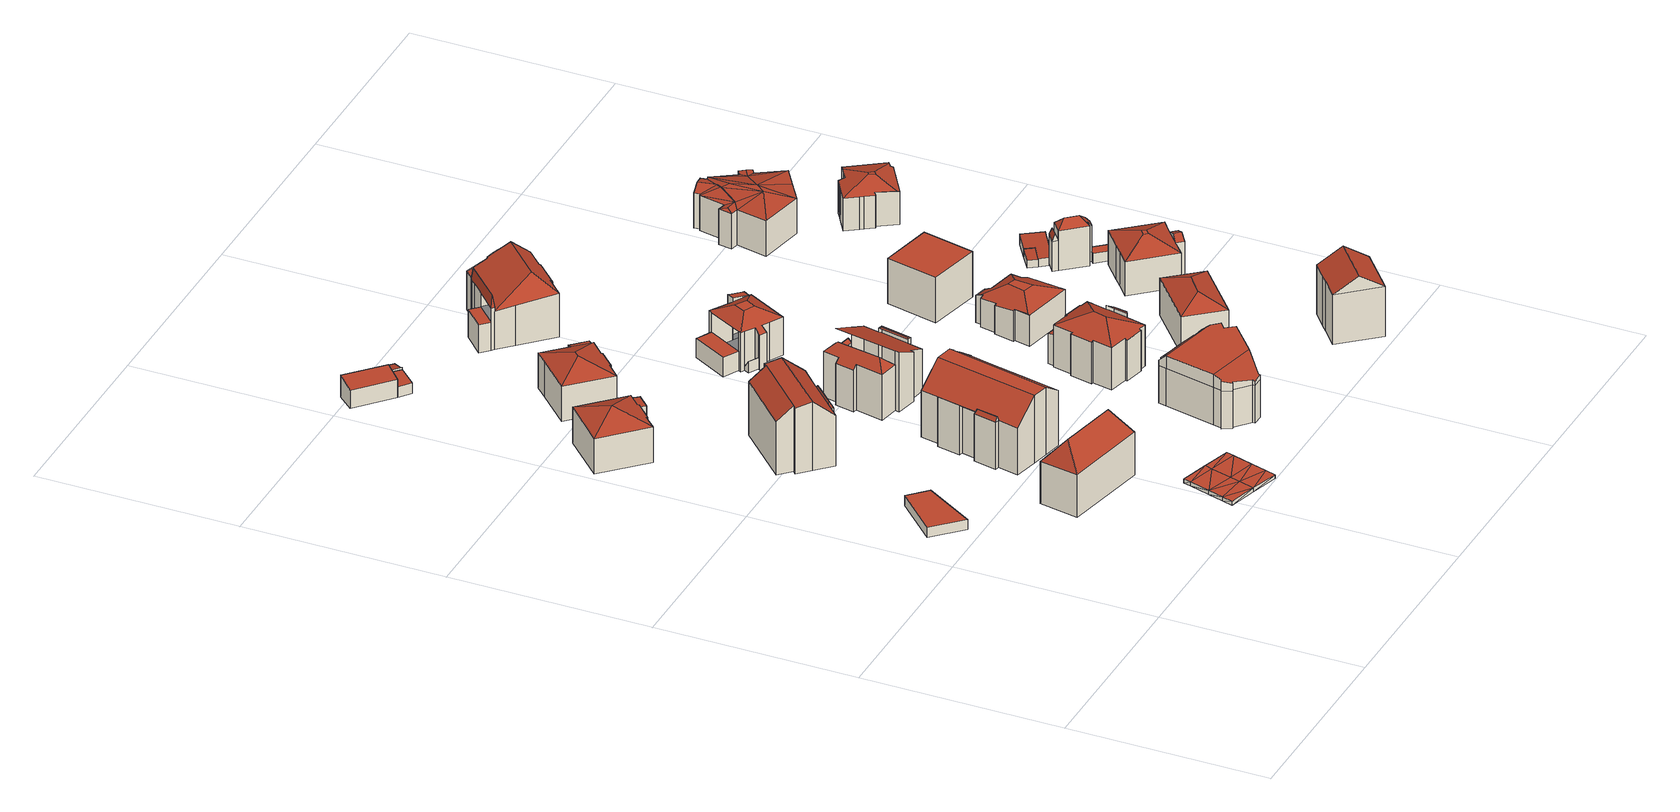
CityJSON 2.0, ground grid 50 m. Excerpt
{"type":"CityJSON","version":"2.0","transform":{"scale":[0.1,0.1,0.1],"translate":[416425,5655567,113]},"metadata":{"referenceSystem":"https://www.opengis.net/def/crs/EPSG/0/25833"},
"CityObjects":{
"building1":{"type":"Building","attributes":{"Dachtyp_tdc":"tdcPolyFlatRoof","Gemeindeschluessel":14612000,"Dachneigung":0,"QualitaetDacherkennung":70,"Geometrietyp2DReferenz":"3000","measuredHeight":2.53,"function":"31001_9998","roofType":"1000"},"geometry":[{"type":"Solid","lod":"2","boundaries":[[[[0,1,2,3]],[[1,4,5,2]],[[4,6,7,5]],[[6,0,3,7]],[[6,4,1,0]],[[3,2,5,7]]]],"semantics":{"surfaces":[{"type":"WallSurface"},{"type":"RoofSurface"},{"type":"GroundSurface"}],"values":[[0,0,0,0,1,2]]}}]},
"building2":{"type":"Building","attributes":{"Dachtyp_tdc":"tdcHipRoof","Gemeindeschluessel":14612000,"Dachneigung":49.66,"QualitaetDacherkennung":70,"Geometrietyp2DReferenz":"3000","measuredHeight":16.86,"function":"31001_9998","roofType":"3200"},"geometry":[{"type":"Solid","lod":"2","boundaries":[[[[8,9,10,11]],[[9,12,13,10]],[[12,14,15,13]],[[14,8,11,15]],[[12,9,16]],[[8,14,17]],[[9,8,17,16]],[[14,12,16,17]],[[11,10,13,15]]]],"semantics":{"surfaces":[{"type":"WallSurface"},{"type":"RoofSurface"},{"type":"GroundSurface"}],"values":[[0,0,0,0,1,1,1,1,2]]}}]},
"building3":{"type":"Building","attributes":{"Gemeindeschluessel":14612000,"Geometrietyp2DReferenz":"3000","function":"31001_9998","roofType":"9999"},"children":["building3-1","building3-2"]},
"building3-1":{"type":"BuildingPart","attributes":{"Dachtyp_tdc":"tdcTentRoof","Dachneigung":22.89,"QualitaetDacherkennung":86,"Geometrietyp2DReferenz":"3000","measuredHeight":12.2,"roofType":"3500"},"parents":["building3"],"geometry":[{"type":"MultiSurface","lod":"2","boundaries":[[[18,19,20,21]],[[19,22,23,20]],[[22,24,25,26,23]],[[27,28,29,30,31]],[[28,32,33,29]],[[32,18,21,33]],[[24,22,34]],[[18,32,28,27,35,24,34]],[[19,18,34]],[[22,19,34]],[[21,20,23,26,36,30,29,33]]],"semantics":{"surfaces":[{"type":"WallSurface"},{"type":"RoofSurface"},{"type":"GroundSurface"}],"values":[0,0,0,0,0,0,1,1,1,1,2]}}]},
"building3-2":{"type":"BuildingPart","attributes":{"Dachtyp_tdc":"tdcPolyFlatRoof","Dachneigung":6.86,"QualitaetDacherkennung":56,"Geometrietyp2DReferenz":"3000","measuredHeight":8.75,"roofType":"2100"},"parents":["building3"],"geometry":[{"type":"MultiSurface","lod":"2","boundaries":[[[25,37,38,26]],[[37,39,40,38]],[[39,31,30,40]],[[31,39,37,25,41]],[[36,26,38,40,30]]],"semantics":{"surfaces":[{"type":"WallSurface"},{"type":"RoofSurface"},{"type":"GroundSurface"}],"values":[0,0,0,1,2]}}]},
"building4":{"type":"Building","attributes":{"Gemeindeschluessel":14612000,"Geometrietyp2DReferenz":"3000","function":"31001_9998","roofType":"9999"},"children":["building4-1","building4-2","building4-3"]},
"building4-1":{"type":"BuildingPart","attributes":{"Dachtyp_tdc":"tdcGableRoof","Dachneigung":40.66,"QualitaetDacherkennung":46,"Geometrietyp2DReferenz":"3000","measuredHeight":17.85,"roofType":"3100"},"parents":["building4"],"geometry":[{"type":"MultiSurface","lod":"2","boundaries":[[[42,43,44]],[[42,45,46,43]],[[45,47,48,46]],[[47,49,50,48]],[[49,51,52,50]],[[53,54,55,56]],[[54,57,58,55]],[[57,59,60,58]],[[59,61,62,60]],[[57,54,53,51,49,47]],[[47,45,42,61,59,57]],[[63,43,46,48,50,52,56,55,58,60,62]]],"semantics":{"surfaces":[{"type":"WallSurface"},{"type":"RoofSurface"},{"type":"GroundSurface"}],"values":[0,0,0,0,0,0,0,0,0,1,1,2]}}]},
"building4-2":{"type":"BuildingPart","attributes":{"Dachtyp_tdc":"tdcFreeFormRoof","Dachneigung":61.39,"QualitaetDacherkennung":12,"Geometrietyp2DReferenz":"3000","measuredHeight":12.89,"roofType":"5000"},"parents":["building4"],"geometry":[{"type":"MultiSurface","lod":"2","boundaries":[[[64,65,66,62]],[[65,67,68,66]],[[67,44,43,68]],[[69,64,62,63]],[[44,67,70]],[[67,65,71,70]],[[65,64,69,71]],[[69,44,70,71]],[[62,66,68,43,63]]],"semantics":{"surfaces":[{"type":"WallSurface"},{"type":"RoofSurface"},{"type":"GroundSurface"}],"values":[0,0,0,0,1,1,1,1,2]}}]},
"building4-3":{"type":"BuildingPart","attributes":{"Dachtyp_tdc":"tdcPolyFlatRoof","Dachneigung":38.24,"QualitaetDacherkennung":68,"Geometrietyp2DReferenz":"3000","measuredHeight":17.22,"roofType":"2100"},"parents":["building4"],"geometry":[{"type":"MultiSurface","lod":"2","boundaries":[[[72,73,74,52,51]],[[73,75,76,74]],[[75,77,53,56,76]],[[77,75,73,72]],[[52,74,76,56]]],"semantics":{"surfaces":[{"type":"WallSurface"},{"type":"RoofSurface"},{"type":"GroundSurface"}],"values":[0,0,0,1,2]}}]},
"building5":{"type":"Building","attributes":{"Stand_DGM":"2016","Stand_Basis-DLM":"2024","Gemeindeschluessel":"14612000","ObjektHoehe":1,"Stand_Laserscan":"2016","BodenHoehe":113.55,"Stand_3D-Stadtmodell":"2025","Geometrietyp2DReferenz":2000,"AbsoluteHoehe":114.55,"measuredHeight":1,"function":"53001_1800","roofType":"9999"},"geometry":[{"type":"MultiSurface","lod":"2","boundaries":[[[78,79,80]],[[78,80,81]],[[82,78,81]],[[82,81,83]],[[84,82,85]],[[85,82,83]],[[86,84,87]],[[87,84,85]],[[81,80,88]],[[89,88,80]],[[83,81,90]],[[90,81,88]],[[85,83,91]],[[91,83,90]],[[87,85,92]],[[92,85,91]],[[80,79,93]],[[80,93,94]],[[79,78,95]],[[79,95,93]],[[78,82,96]],[[78,96,95]],[[82,84,97]],[[82,97,96]],[[84,86,98]],[[84,98,97]],[[86,87,99]],[[86,99,98]],[[87,92,100]],[[87,100,99]],[[92,91,101]],[[92,101,100]],[[91,90,102]],[[91,102,101]],[[90,88,103]],[[90,103,102]],[[88,89,104]],[[88,104,103]],[[89,80,94]],[[89,94,104]],[[101,105,106]],[[102,105,101]],[[100,106,99]],[[101,106,100]],[[94,93,95]],[[107,94,95]],[[107,95,96]],[[105,107,96]],[[106,96,97]],[[105,96,106]],[[99,97,98]],[[106,97,99]],[[103,94,107]],[[94,103,104]],[[102,107,105]],[[103,107,102]]],"semantics":{"surfaces":[{"type":"RoofSurface"},{"type":"WallSurface"},{"type":"GroundSurface"}],"values":[0,0,0,0,0,0,0,0,0,0,0,0,0,0,0,0,1,1,1,1,1,1,1,1,1,1,1,1,1,1,1,1,1,1,1,1,1,1,1,1,2,2,2,2,2,2,2,2,2,2,2,2,2,2,2,2]}}]},
"building6":{"type":"Building","attributes":{"Dachtyp_tdc":"tdcPolyFlatRoof","Gemeindeschluessel":14612000,"Dachneigung":11.01,"QualitaetDacherkennung":77,"Geometrietyp2DReferenz":"3000","measuredHeight":5.74,"function":"31001_9998","roofType":"2100"},"geometry":[{"type":"Solid","lod":"2","boundaries":[[[[108,109,110,111]],[[109,112,113,110]],[[112,114,115,113]],[[114,116,117,115]],[[116,108,111,117]],[[116,114,112,109,108]],[[111,110,113,115,117]]]],"semantics":{"surfaces":[{"type":"WallSurface"},{"type":"RoofSurface"},{"type":"GroundSurface"}],"values":[[0,0,0,0,0,1,2]]}}]},
"building7":{"type":"Building","attributes":{"Gemeindeschluessel":14612000,"Geometrietyp2DReferenz":"3000","function":"31001_9998","roofType":"9999"},"children":["building7-1","building7-2","building7-3","building7-4","building7-5","building7-6"]},
"building7-1":{"type":"BuildingPart","attributes":{"Dachtyp_tdc":"tdcCutGableRoof","Dachneigung":41.26,"QualitaetDacherkennung":54,"Geometrietyp2DReferenz":"3000","measuredHeight":17.6,"roofType":"9999"},"parents":["building7"],"geometry":[{"type":"MultiSurface","lod":"2","boundaries":[[[118,119,120,121,122]],[[119,123,124,120]],[[123,125,126,124]],[[125,127,128,126]],[[129,130,131]],[[129,132,133,134,130]],[[135,136,137]],[[135,138,139,136]],[[138,140,141,139]],[[140,142,143,141]],[[142,144,145,143]],[[144,146,147,145]],[[148,149,150]],[[148,151,152,149]],[[151,153,154,152]],[[153,155,154]],[[140,138,135,132,129,127,125,123,119,118,156]],[[157,153,151,148,158,146,144,142]],[[156,157,142,140]],[[121,120,124,126,130,134,136,139,141,143,145,147,159,149,152,154,160,161]]],"semantics":{"surfaces":[{"type":"WallSurface"},{"type":"RoofSurface"},{"type":"GroundSurface"}],"values":[0,0,0,0,0,0,0,0,0,0,0,0,0,0,0,0,1,1,1,2]}}]},
"building7-2":{"type":"BuildingPart","attributes":{"Dachtyp_tdc":"tdcFreeFormRoof","Dachneigung":63.35,"QualitaetDacherkennung":20,"Geometrietyp2DReferenz":"3000","measuredHeight":13.15,"roofType":"5000"},"parents":["building7"],"geometry":[{"type":"MultiSurface","lod":"2","boundaries":[[[155,162,163,154]],[[162,164,165,163]],[[164,122,121,165]],[[166,122,164]],[[167,166,164,162]],[[167,162,155]],[[166,167,155,168,169,122]],[[154,163,165,121,161,160]]],"semantics":{"surfaces":[{"type":"WallSurface"},{"type":"RoofSurface"},{"type":"GroundSurface"}],"values":[0,0,0,0,1,1,1,2]}}]},
"building7-3":{"type":"BuildingPart","attributes":{"Dachtyp_tdc":"tdcPolyFlatRoof","Dachneigung":52.27,"QualitaetDacherkennung":21,"Geometrietyp2DReferenz":"3000","measuredHeight":13.28,"roofType":"2100"},"parents":["building7"],"geometry":[{"type":"MultiSurface","lod":"2","boundaries":[[[170,171,172,173]],[[171,131,130,172]],[[128,170,173,126]],[[128,131,171,170]],[[173,172,130,126]]],"semantics":{"surfaces":[{"type":"WallSurface"},{"type":"RoofSurface"},{"type":"GroundSurface"}],"values":[0,0,0,1,2]}}]},
"building7-4":{"type":"BuildingPart","attributes":{"Dachtyp_tdc":"tdcPolyFlatRoof","Dachneigung":52.97,"QualitaetDacherkennung":25,"Geometrietyp2DReferenz":"3000","measuredHeight":13.31,"roofType":"2100"},"parents":["building7"],"geometry":[{"type":"MultiSurface","lod":"2","boundaries":[[[174,137,136,175]],[[137,174,176,133]],[[134,177,175,136]],[[133,176,177,134]],[[176,174,175,177]]],"semantics":{"surfaces":[{"type":"WallSurface"},{"type":"RoofSurface"},{"type":"GroundSurface"}],"values":[0,1,2,0,0]}}]},
"building7-5":{"type":"BuildingPart","attributes":{"Dachtyp_tdc":"tdcPolyFlatRoof","Dachneigung":42.25,"QualitaetDacherkennung":44,"Geometrietyp2DReferenz":"3000","measuredHeight":13,"roofType":"2100"},"parents":["building7"],"geometry":[{"type":"MultiSurface","lod":"2","boundaries":[[[178,179,180,159]],[[179,181,182,180]],[[181,183,184,182]],[[183,150,149,184]],[[183,181,179,178,179,150]],[[149,180,159,180,182,184]]],"semantics":{"surfaces":[{"type":"WallSurface"},{"type":"RoofSurface"},{"type":"GroundSurface"}],"values":[0,0,0,0,1,2]}}]},
"building7-6":{"type":"BuildingPart","attributes":{"Dachtyp_tdc":"tdcFreeFormRoof","Dachneigung":69.16,"QualitaetDacherkennung":54,"Geometrietyp2DReferenz":"3000","measuredHeight":13.52,"roofType":"5000"},"parents":["building7"],"geometry":[{"type":"MultiSurface","lod":"2","boundaries":[[[185,186,146]],[[187,185,146,158]],[[147,188,189,159]],[[186,188,147,146]],[[186,190,189,188]],[[190,158,159,189]],[[187,158,190]],[[185,187,190,186]]],"semantics":{"surfaces":[{"type":"WallSurface"},{"type":"RoofSurface"},{"type":"GroundSurface"}],"values":[0,1,2,0,0,0,1,1]}}]},
"building8":{"type":"Building","attributes":{"Dachtyp_tdc":"tdcPolyFlatRoof","Gemeindeschluessel":14612000,"Dachneigung":9.6,"QualitaetDacherkennung":46,"Geometrietyp2DReferenz":"3000","measuredHeight":3.59,"function":"31001_9998","roofType":"2100"},"geometry":[{"type":"Solid","lod":"2","boundaries":[[[[191,192,115,117]],[[192,193,194,115]],[[193,195,196,194]],[[195,191,117,196]],[[195,193,192,191]],[[117,115,194,196]]]],"semantics":{"surfaces":[{"type":"WallSurface"},{"type":"RoofSurface"},{"type":"GroundSurface"}],"values":[[0,0,0,0,1,2]]}}]},
"building9":{"type":"Building","attributes":{"Gemeindeschluessel":14612000,"Geometrietyp2DReferenz":"3000","function":"31001_9998","roofType":"9999"},"children":["building9-1","building9-2"]},
"building9-1":{"type":"BuildingPart","attributes":{"Dachtyp_tdc":"tdcHipRoof","Dachneigung":22.92,"QualitaetDacherkennung":81,"Geometrietyp2DReferenz":"3000","measuredHeight":11.85,"roofType":"3200"},"parents":["building9"],"geometry":[{"type":"MultiSurface","lod":"2","boundaries":[[[197,198,199,200,201]],[[198,202,203,199]],[[202,204,205,203]],[[204,206,207,205]],[[206,208,209,207]],[[208,210,211,209]],[[210,212,213,211]],[[212,214,215,213]],[[214,216,217,215]],[[216,218,219,220,217]],[[212,210,221]],[[198,197,218,216,222]],[[210,208,206,204,202,198,222,221]],[[216,214,212,221,222]],[[220,200,199,203,205,207,209,211,213,215,217]]],"semantics":{"surfaces":[{"type":"WallSurface"},{"type":"RoofSurface"},{"type":"GroundSurface"}],"values":[0,0,0,0,0,0,0,0,0,0,1,1,1,1,2]}}]},
"building9-2":{"type":"BuildingPart","attributes":{"Dachtyp_tdc":"tdcPolyFlatRoof","Dachneigung":8.53,"QualitaetDacherkennung":43,"Geometrietyp2DReferenz":"3000","measuredHeight":8.68,"roofType":"2100"},"parents":["building9"],"geometry":[{"type":"MultiSurface","lod":"2","boundaries":[[[223,201,200,224]],[[219,225,226,220]],[[225,223,224,226]],[[225,219,201,223]],[[224,200,220,226]]],"semantics":{"surfaces":[{"type":"WallSurface"},{"type":"RoofSurface"},{"type":"GroundSurface"}],"values":[0,0,0,1,2]}}]},
"building10":{"type":"Building","attributes":{"Dachtyp_tdc":"tdcPolyFlatRoof","Gemeindeschluessel":14612000,"Dachneigung":14.47,"QualitaetDacherkennung":47,"Geometrietyp2DReferenz":"3000","measuredHeight":3.71,"function":"31001_9998","roofType":"2100"},"geometry":[{"type":"Solid","lod":"2","boundaries":[[[[227,228,229,230]],[[228,231,232,229]],[[231,233,234,232]],[[233,235,236,234]],[[235,237,238,236]],[[237,239,240,238]],[[239,227,230,240]],[[239,237,235,233,231,228,227]],[[230,229,232,234,236,238,240]]]],"semantics":{"surfaces":[{"type":"WallSurface"},{"type":"RoofSurface"},{"type":"GroundSurface"}],"values":[[0,0,0,0,0,0,0,1,2]]}}]},
"building11":{"type":"Building","attributes":{"Gemeindeschluessel":14612000,"Geometrietyp2DReferenz":"3000","function":"31001_9998","roofType":"9999"},"children":["building11-1","building11-2","building11-3","building11-4"]},
"building11-1":{"type":"BuildingPart","attributes":{"Dachtyp_tdc":"tdcPolyFlatRoof","Dachneigung":34.44,"QualitaetDacherkennung":36,"Geometrietyp2DReferenz":"3000","measuredHeight":9.74,"roofType":"2100"},"parents":["building11"],"geometry":[{"type":"MultiSurface","lod":"2","boundaries":[[[241,242,243,244]],[[242,245,246,243]],[[245,247,248,246]],[[247,249,250,248]],[[247,245,242,241,249]],[[250,244,243,246,248]]],"semantics":{"surfaces":[{"type":"WallSurface"},{"type":"RoofSurface"},{"type":"GroundSurface"}],"values":[0,0,0,0,1,2]}}]},
"building11-2":{"type":"BuildingPart","attributes":{"Dachtyp_tdc":"tdcPolyFlatRoof","Dachneigung":24.62,"QualitaetDacherkennung":81,"Geometrietyp2DReferenz":"3000","measuredHeight":15.73,"roofType":"2100"},"parents":["building11"],"geometry":[{"type":"MultiSurface","lod":"2","boundaries":[[[251,250,249]],[[251,252,253,250]],[[252,254,255,253]],[[254,256,257,255]],[[258,259,260,261]],[[259,262,263,260]],[[262,264,265,263]],[[264,266,267,265]],[[266,268,269,270,267]],[[271,268,266,264,262,259,258,256,254,252,251]],[[250,253,255,257,261,260,263,265,267,270,244]]],"semantics":{"surfaces":[{"type":"WallSurface"},{"type":"RoofSurface"},{"type":"GroundSurface"}],"values":[0,0,0,0,0,0,0,0,0,1,2]}}]},
"building11-3":{"type":"BuildingPart","attributes":{"Dachtyp_tdc":"tdcFreeFormRoof","Dachneigung":14.84,"QualitaetDacherkennung":12,"Geometrietyp2DReferenz":"3000","measuredHeight":12,"roofType":"5000"},"parents":["building11"],"geometry":[{"type":"MultiSurface","lod":"2","boundaries":[[[272,273,274,255]],[[273,275,276,274]],[[275,277,261,276]],[[277,258,261]],[[278,272,255,257,256]],[[279,277,275]],[[280,279,275,273]],[[280,273,272,278]],[[279,280,278,277]],[[255,274,276,261,257]]],"semantics":{"surfaces":[{"type":"WallSurface"},{"type":"RoofSurface"},{"type":"GroundSurface"}],"values":[0,0,0,0,0,1,1,1,1,2]}}]},
"building11-4":{"type":"BuildingPart","attributes":{"Dachtyp_tdc":"tdcFreeFormRoof","Dachneigung":44.22,"QualitaetDacherkennung":9,"Geometrietyp2DReferenz":"3000","measuredHeight":14.28,"roofType":"5000"},"parents":["building11"],"geometry":[{"type":"MultiSurface","lod":"2","boundaries":[[[281,282,283,284]],[[282,285,286,283]],[[285,287,244,286]],[[269,288,289,270]],[[288,290,291,289]],[[290,292,293,291]],[[292,281,284,293]],[[288,269,294]],[[269,287,295,294]],[[287,285,295]],[[285,282,281,292,290,288,294,295]],[[284,283,286,244,270,289,291,293]]],"semantics":{"surfaces":[{"type":"WallSurface"},{"type":"RoofSurface"},{"type":"GroundSurface"}],"values":[0,0,0,0,0,0,0,1,1,1,1,2]}}]},
"building12":{"type":"Building","attributes":{"Dachtyp_tdc":"tdcPolyFlatRoof","Gemeindeschluessel":14612000,"Dachneigung":53.94,"QualitaetDacherkennung":20,"Geometrietyp2DReferenz":"3000","measuredHeight":3.03,"function":"31001_9998","roofType":"2100"},"geometry":[{"type":"Solid","lod":"2","boundaries":[[[[296,297,298,299]],[[297,300,301,298]],[[300,302,303,301]],[[302,296,299,303]],[[302,300,297,296]],[[299,298,301,303]]]],"semantics":{"surfaces":[{"type":"WallSurface"},{"type":"RoofSurface"},{"type":"GroundSurface"}],"values":[[0,0,0,0,1,2]]}}]},
"building13":{"type":"Building","attributes":{"Dachtyp_tdc":"tdcFreeFormRoof","Gemeindeschluessel":14612000,"Dachneigung":0.17,"QualitaetDacherkennung":50,"Geometrietyp2DReferenz":"3000","measuredHeight":13.15,"function":"31001_9998","roofType":"5000"},"geometry":[{"type":"Solid","lod":"2","boundaries":[[[[304,305,306,307]],[[305,308,309,306]],[[308,310,311,309]],[[310,312,313,311]],[[312,314,315,313]],[[314,316,317,315]],[[316,318,319,317]],[[318,320,321,319]],[[320,322,323,321]],[[322,324,325,323]],[[324,326,327,325]],[[326,328,329,327]],[[328,330,331,329]],[[330,332,333,331]],[[332,334,335,333]],[[334,336,337,335]],[[336,338,339,337]],[[338,340,341,339]],[[340,342,343,341]],[[342,344,345,343]],[[344,346,347,345]],[[346,348,349,347]],[[348,350,351,349]],[[350,304,307,351]],[[352,353,348,354,344,355,356,357,358,359,360]],[[361,362,363,364,365,366,367,368,369,370]],[[367,371,372,373,359,358,368]],[[346,354,348]],[[350,348,353]],[[305,304,352,360]],[[308,305,360,359]],[[310,308,359,373]],[[312,310,373,372]],[[314,312,372,371]],[[318,316,367,366]],[[316,314,371,367]],[[320,318,366,365]],[[322,320,365,364]],[[324,322,364,363]],[[326,324,363,362]],[[328,326,362,361]],[[330,328,361,370]],[[332,330,370,369]],[[338,336,358,357]],[[334,332,369,368]],[[336,334,368,358]],[[340,338,357,356]],[[342,340,356,355]],[[342,355,344]],[[346,344,354]],[[304,350,353,352]],[[307,306,309,311,313,315,317,319,321,323,325,327,329,331,333,335,337,339,341,343,345,347,349,351]]]],"semantics":{"surfaces":[{"type":"WallSurface"},{"type":"RoofSurface"},{"type":"GroundSurface"}],"values":[[0,0,0,0,0,0,0,0,0,0,0,0,0,0,0,0,0,0,0,0,0,0,0,0,1,1,1,0,0,0,0,0,0,0,0,0,0,0,0,0,0,0,0,0,0,0,0,0,0,0,0,2]]}}]},
"building14":{"type":"Building","attributes":{"Gemeindeschluessel":14612000,"Geometrietyp2DReferenz":"3000","function":"31001_9998","roofType":"9999"},"children":["building14-1","building14-2","building14-3"]},
"building14-1":{"type":"BuildingPart","attributes":{"Dachtyp_tdc":"tdcPolyFlatRoof","Dachneigung":0,"QualitaetDacherkennung":66,"Geometrietyp2DReferenz":"3000","measuredHeight":4.97,"roofType":"1000"},"parents":["building14"],"geometry":[{"type":"MultiSurface","lod":"2","boundaries":[[[374,375,376,377]],[[375,378,379,376]],[[378,380,381,379]],[[380,378,375,374]],[[377,376,379,381]]],"semantics":{"surfaces":[{"type":"WallSurface"},{"type":"RoofSurface"},{"type":"GroundSurface"}],"values":[0,0,0,1,2]}}]},
"building14-2":{"type":"BuildingPart","attributes":{"Dachtyp_tdc":"tdcPolyFlatRoof","Dachneigung":11.1,"QualitaetDacherkennung":25,"Geometrietyp2DReferenz":"3000","measuredHeight":10.91,"roofType":"2100"},"parents":["building14"],"geometry":[{"type":"MultiSurface","lod":"2","boundaries":[[[382,383,384,385,386]],[[383,387,388,384]],[[387,389,390,388]],[[389,391,392,390]],[[391,393,394,392]],[[393,395,394]],[[393,391,389,387,383,382]],[[385,384,388,390,392,394]]],"semantics":{"surfaces":[{"type":"WallSurface"},{"type":"RoofSurface"},{"type":"GroundSurface"}],"values":[0,0,0,0,0,0,1,2]}}]},
"building14-3":{"type":"BuildingPart","attributes":{"Dachtyp_tdc":"tdcCutTentRoof","Dachneigung":27.28,"QualitaetDacherkennung":74,"Geometrietyp2DReferenz":"3000","measuredHeight":12.29,"roofType":"9999"},"parents":["building14"],"geometry":[{"type":"MultiSurface","lod":"2","boundaries":[[[396,397,398,399]],[[397,400,401,398]],[[400,402,403,401]],[[402,404,405,403]],[[404,406,407,405]],[[406,408,374,377,407]],[[409,381,380]],[[409,410,411,381]],[[410,386,385,411]],[[395,412,413,394]],[[412,414,415,413]],[[414,416,417,415]],[[416,418,419,417]],[[418,396,399,419]],[[410,409,408,406,420,421]],[[412,395,386,410,421,422]],[[414,412,422,423]],[[406,404,402,400,397,396,418,416,414,423,420]],[[423,422,421,420]],[[399,398,401,403,405,407,377,381,411,385,394,413,415,417,419]]],"semantics":{"surfaces":[{"type":"WallSurface"},{"type":"RoofSurface"},{"type":"GroundSurface"}],"values":[0,0,0,0,0,0,0,0,0,0,0,0,0,0,1,1,1,1,1,2]}}]},
"building15":{"type":"Building","attributes":{"Gemeindeschluessel":14612000,"Geometrietyp2DReferenz":"3000","function":"31001_9998","roofType":"9999"},"children":["building15-1","building15-2","building15-3"]},
"building15-1":{"type":"BuildingPart","attributes":{"Dachtyp_tdc":"tdcHipAndGableRoof","Dachneigung":25.57,"QualitaetDacherkennung":31,"Geometrietyp2DReferenz":"3000","measuredHeight":15.1,"roofType":"5000"},"parents":["building15"],"geometry":[{"type":"MultiSurface","lod":"2","boundaries":[[[424,425,426,427]],[[425,428,429,426]],[[428,430,431,429]],[[430,432,433,431]],[[432,434,435,433]],[[434,436,437,435]],[[436,438,439,437]],[[438,440,441,439]],[[440,442,443,441]],[[442,444,445,443]],[[444,446,447,445]],[[446,448,449,447]],[[450,451,452,453]],[[451,424,427,452]],[[448,446,444,454]],[[444,442,440,438,436,434,432,454]],[[432,430,428,425,424,451,450,448,454]],[[427,426,429,431,433,435,437,439,441,443,445,447,449,453,452]]],"semantics":{"surfaces":[{"type":"WallSurface"},{"type":"RoofSurface"},{"type":"GroundSurface"}],"values":[0,0,0,0,0,0,0,0,0,0,0,0,0,0,1,1,1,2]}}]},
"building15-2":{"type":"BuildingPart","attributes":{"Dachtyp_tdc":"tdcFreeFormRoof","Dachneigung":82.33,"QualitaetDacherkennung":15,"Geometrietyp2DReferenz":"3000","measuredHeight":14.05,"roofType":"5000"},"parents":["building15"],"geometry":[{"type":"MultiSurface","lod":"2","boundaries":[[[455,456,457,458]],[[456,459,450,453,457]],[[460,461,462,463,449,448]],[[464,465,466,467,468]],[[465,455,458,466]],[[461,460,469]],[[460,459,470,469]],[[459,456,470]],[[456,455,465,464,461,469,470]],[[458,457,453,449,463,467,466]]],"semantics":{"surfaces":[{"type":"WallSurface"},{"type":"RoofSurface"},{"type":"GroundSurface"}],"values":[0,0,0,0,0,1,1,1,1,2]}}]},
"building15-3":{"type":"BuildingPart","attributes":{"Dachtyp_tdc":"tdcPolyFlatRoof","Dachneigung":0,"QualitaetDacherkennung":56,"Geometrietyp2DReferenz":"3000","measuredHeight":7.29,"roofType":"1000"},"parents":["building15"],"geometry":[{"type":"MultiSurface","lod":"2","boundaries":[[[471,472,473,474]],[[472,468,467,473]],[[462,471,474,463]],[[462,468,472,471]],[[474,473,467,463]]],"semantics":{"surfaces":[{"type":"WallSurface"},{"type":"RoofSurface"},{"type":"GroundSurface"}],"values":[0,0,0,1,2]}}]},
"building16":{"type":"Building","attributes":{"Gemeindeschluessel":14612000,"Geometrietyp2DReferenz":"3000","function":"31001_9998","roofType":"9999"},"children":["building16-1","building16-2","building16-3"]},
"building16-1":{"type":"BuildingPart","attributes":{"Dachtyp_tdc":"tdcPolyFlatRoof","Dachneigung":23.29,"QualitaetDacherkennung":37,"Geometrietyp2DReferenz":"3000","measuredHeight":11.82,"roofType":"2100"},"parents":["building16"],"geometry":[{"type":"MultiSurface","lod":"2","boundaries":[[[475,476,477,478,479]],[[480,481,482]],[[480,483,484,481]],[[483,475,479,484]],[[483,480,476,475]],[[479,478,481,484]]],"semantics":{"surfaces":[{"type":"WallSurface"},{"type":"RoofSurface"},{"type":"GroundSurface"}],"values":[0,0,0,0,1,2]}}]},
"building16-2":{"type":"BuildingPart","attributes":{"Dachtyp_tdc":"tdcPolyFlatRoof","Dachneigung":5.32,"QualitaetDacherkennung":45,"Geometrietyp2DReferenz":"3000","measuredHeight":8.11,"roofType":"2100"},"parents":["building16"],"geometry":[{"type":"MultiSurface","lod":"2","boundaries":[[[485,486,487,488]],[[489,490,491,492]],[[490,485,488,491]],[[490,489,486,485]],[[488,487,492,491]]],"semantics":{"surfaces":[{"type":"WallSurface"},{"type":"RoofSurface"},{"type":"GroundSurface"}],"values":[0,0,0,1,2]}}]},
"building16-3":{"type":"BuildingPart","attributes":{"Dachtyp_tdc":"tdcHipRoof","Dachneigung":24.85,"QualitaetDacherkennung":61,"Geometrietyp2DReferenz":"3000","measuredHeight":13.82,"roofType":"3200"},"parents":["building16"],"geometry":[{"type":"MultiSurface","lod":"2","boundaries":[[[493,494,495,496]],[[494,497,498,495]],[[499,500,501,502,503,504,505,506,507]],[[508,509,510,511,512,513,514]],[[506,515,516,517,518,508,514,507]],[[513,477,482,519,520,497,494,493,499,507,514]],[[498,521,522,481,478,523,524,525,526,527,528,529,530,531,532,533,492,487,534,535,536,537,538,496,495]],[[497,520,521,498]],[[520,519,522,521]],[[519,482,481,522]],[[477,513,523,478]],[[513,512,524,523]],[[512,511,525,524]],[[511,510,526,525]],[[510,509,527,526]],[[509,508,528,527]],[[508,518,529,528]],[[518,517,530,529]],[[517,516,531,530]],[[516,515,532,531]],[[515,506,533,532]],[[506,505,492,533]],[[505,489,492]],[[504,503,534,487,486]],[[503,502,535,534]],[[502,501,536,535]],[[501,500,537,536]],[[500,499,538,537]],[[499,493,496,538]]],"semantics":{"surfaces":[{"type":"WallSurface"},{"type":"RoofSurface"},{"type":"GroundSurface"}],"values":[0,0,1,1,1,1,2,0,0,0,0,0,0,0,0,0,0,0,0,0,0,0,0,0,0,0,0,0,0]}}]},
"building17":{"type":"Building","attributes":{"Dachtyp_tdc":"tdcFreeFormRoof","Gemeindeschluessel":14612000,"Dachneigung":25.5,"QualitaetDacherkennung":56,"Geometrietyp2DReferenz":"3000","measuredHeight":10.47,"function":"31001_9998","roofType":"5000"},"geometry":[{"type":"Solid","lod":"2","boundaries":[[[[539,540,541,542]],[[540,543,544,541]],[[543,545,546,544]],[[545,547,548,546]],[[547,549,550,548]],[[549,551,552,550]],[[551,553,554,552]],[[553,555,556,554]],[[555,557,558,556]],[[557,559,560,558]],[[559,561,562,560]],[[561,563,564,562]],[[563,565,566,564]],[[565,539,542,566]],[[565,567,568,569,539]],[[568,570,571,551,549,547,545,543,540,569]],[[572,573,559,557,555,553,571,570]],[[561,573,572,567,565,563]],[[567,572,570,568]],[[553,551,571]],[[561,559,573]],[[540,539,569]],[[542,541,544,546,548,550,552,554,556,558,560,562,564,566]]]],"semantics":{"surfaces":[{"type":"WallSurface"},{"type":"RoofSurface"},{"type":"GroundSurface"}],"values":[[0,0,0,0,0,0,0,0,0,0,0,0,0,0,1,1,1,1,1,0,0,0,2]]}}]},
"building18":{"type":"Building","attributes":{"Dachtyp_tdc":"tdcHipRoof","Gemeindeschluessel":14612000,"Dachneigung":25.66,"QualitaetDacherkennung":68,"Geometrietyp2DReferenz":"3000","measuredHeight":12.35,"function":"31001_9998","roofType":"3200"},"geometry":[{"type":"Solid","lod":"2","boundaries":[[[[574,575,576,577]],[[575,578,579,576]],[[578,580,581,579]],[[580,574,577,581]],[[578,575,582]],[[574,580,583]],[[575,574,583,582]],[[580,578,582,583]],[[577,576,579,581]]]],"semantics":{"surfaces":[{"type":"WallSurface"},{"type":"RoofSurface"},{"type":"GroundSurface"}],"values":[[0,0,0,0,1,1,1,1,2]]}}]},
"building19":{"type":"Building","attributes":{"Dachtyp_tdc":"tdcPolyFlatRoof","Gemeindeschluessel":14612000,"Dachneigung":0,"QualitaetDacherkennung":43,"Geometrietyp2DReferenz":"3000","measuredHeight":11.92,"function":"31001_9998","roofType":"1000"},"geometry":[{"type":"Solid","lod":"2","boundaries":[[[[584,585,586,587]],[[585,588,589,586]],[[588,590,591,589]],[[590,584,587,591]],[[590,588,585,584]],[[587,586,589,591]]]],"semantics":{"surfaces":[{"type":"WallSurface"},{"type":"RoofSurface"},{"type":"GroundSurface"}],"values":[[0,0,0,0,1,2]]}}]},
"building20":{"type":"Building","attributes":{"Dachtyp_tdc":"tdcFreeFormRoof","Gemeindeschluessel":14612000,"Dachneigung":32.54,"QualitaetDacherkennung":61,"Geometrietyp2DReferenz":"3000","measuredHeight":16.8,"function":"31001_9998","roofType":"5000"},"geometry":[{"type":"Solid","lod":"2","boundaries":[[[[592,593,594,595]],[[593,596,597,594]],[[596,598,599,597]],[[598,600,601,599]],[[600,602,603,601]],[[602,592,595,603]],[[602,600,604,605]],[[604,598,596,593,592,605]],[[600,598,604]],[[592,602,605]],[[595,594,597,599,601,603]]]],"semantics":{"surfaces":[{"type":"WallSurface"},{"type":"RoofSurface"},{"type":"GroundSurface"}],"values":[[0,0,0,0,0,0,1,1,0,0,2]]}}]},
"building21":{"type":"Building","attributes":{"Gemeindeschluessel":14612000,"Geometrietyp2DReferenz":"3000","function":"31001_9998","roofType":"9999"},"children":["building21-1","building21-2"]},
"building21-1":{"type":"BuildingPart","attributes":{"Dachtyp_tdc":"tdcGableRoof","Dachneigung":23.31,"QualitaetDacherkennung":64,"Geometrietyp2DReferenz":"3000","measuredHeight":10.1,"roofType":"3100"},"parents":["building21"],"geometry":[{"type":"MultiSurface","lod":"2","boundaries":[[[606,607,608,609]],[[607,610,611,608]],[[610,612,613,614,611]],[[610,607,615]],[[606,616,612,617]],[[607,606,617,615]],[[612,610,615,617]],[[609,608,611,614]]],"semantics":{"surfaces":[{"type":"WallSurface"},{"type":"RoofSurface"},{"type":"GroundSurface"}],"values":[0,0,0,0,0,1,1,2]}}]},
"building21-2":{"type":"BuildingPart","attributes":{"Dachtyp_tdc":"tdcCutTentRoof","Dachneigung":24.71,"QualitaetDacherkennung":79,"Geometrietyp2DReferenz":"3000","measuredHeight":11.63,"roofType":"9999"},"parents":["building21"],"geometry":[{"type":"MultiSurface","lod":"2","boundaries":[[[618,619,620,621]],[[619,622,623,620]],[[622,624,625,623]],[[624,606,609,625]],[[613,626,627,614]],[[626,628,629,627]],[[628,618,621,629]],[[622,619,618,628,630,631]],[[624,622,631,632]],[[626,613,616,606,624,632,633]],[[628,626,633,630]],[[633,632,631,630]],[[621,620,623,625,609,614,627,629]]],"semantics":{"surfaces":[{"type":"WallSurface"},{"type":"RoofSurface"},{"type":"GroundSurface"}],"values":[0,0,0,0,0,0,0,1,1,1,1,1,2]}}]},
"building22":{"type":"Building","attributes":{"Dachtyp_tdc":"tdcFreeFormRoof","Gemeindeschluessel":14612000,"Dachneigung":70.43,"QualitaetDacherkennung":18,"Geometrietyp2DReferenz":"3000","measuredHeight":9.69,"function":"31001_9998","roofType":"5000"},"geometry":[{"type":"Solid","lod":"2","boundaries":[[[[634,635,636,637]],[[635,638,639,636]],[[638,640,641,639]],[[640,642,643,641]],[[642,634,637,643]],[[644,642,640]],[[645,644,640,638]],[[646,645,638,635]],[[646,635,634]],[[644,645,646,634,642]],[[637,636,639,641,643]]]],"semantics":{"surfaces":[{"type":"WallSurface"},{"type":"RoofSurface"},{"type":"GroundSurface"}],"values":[[0,0,0,0,0,1,1,1,0,1,2]]}}]},
"building23":{"type":"Building","attributes":{"Dachtyp_tdc":"tdcPolyFlatRoof","Gemeindeschluessel":14612000,"Dachneigung":3.99,"QualitaetDacherkennung":58,"Geometrietyp2DReferenz":"3000","measuredHeight":2.31,"function":"31001_9998","roofType":"2100"},"geometry":[{"type":"Solid","lod":"2","boundaries":[[[[647,648,649,650]],[[648,651,652,649]],[[651,653,654,652]],[[653,647,650,654]],[[653,651,648,647]],[[650,649,652,654]]]],"semantics":{"surfaces":[{"type":"WallSurface"},{"type":"RoofSurface"},{"type":"GroundSurface"}],"values":[[0,0,0,0,1,2]]}}]},
"building24":{"type":"Building","attributes":{"Gemeindeschluessel":14612000,"Geometrietyp2DReferenz":"3000","function":"31001_9998","roofType":"9999"},"children":["building24-1","building24-2"]},
"building24-1":{"type":"BuildingPart","attributes":{"Dachtyp_tdc":"tdcPolyFlatRoof","Dachneigung":0,"QualitaetDacherkennung":68,"Geometrietyp2DReferenz":"3000","measuredHeight":2.55,"roofType":"1000"},"parents":["building24"],"geometry":[{"type":"MultiSurface","lod":"2","boundaries":[[[655,656,657,658]],[[656,659,660,657]],[[661,662,663,664]],[[662,655,658,663]],[[662,661,659,656,655]],[[658,657,660,664,663]]],"semantics":{"surfaces":[{"type":"WallSurface"},{"type":"RoofSurface"},{"type":"GroundSurface"}],"values":[0,0,0,0,1,2]}}]},
"building24-2":{"type":"BuildingPart","attributes":{"Dachtyp_tdc":"tdcFreeFormRoof","Dachneigung":47.95,"QualitaetDacherkennung":4,"Geometrietyp2DReferenz":"3000","measuredHeight":12.49,"roofType":"5000"},"parents":["building24"],"geometry":[{"type":"MultiSurface","lod":"2","boundaries":[[[665,666,667,660,659]],[[666,668,669,667]],[[668,670,671,669]],[[670,672,673,671]],[[672,674,675,673]],[[674,676,677,675]],[[676,678,661,664,677]],[[674,672,670,679]],[[670,668,680,679]],[[668,666,665,678,676,680]],[[676,674,679,680]],[[660,667,669,671,673,675,677,664]]],"semantics":{"surfaces":[{"type":"WallSurface"},{"type":"RoofSurface"},{"type":"GroundSurface"}],"values":[0,0,0,0,0,0,0,1,1,1,1,2]}}]},
"building25":{"type":"Building","attributes":{"Dachtyp_tdc":"tdcPolyFlatRoof","Gemeindeschluessel":14612000,"Dachneigung":3.76,"QualitaetDacherkennung":73,"Geometrietyp2DReferenz":"3000","measuredHeight":2.7,"function":"31001_9998","roofType":"2100"},"geometry":[{"type":"Solid","lod":"2","boundaries":[[[[681,682,683,684]],[[682,685,649,683]],[[685,686,650,649]],[[686,687,654,650]],[[687,688,689,654]],[[688,690,691,689]],[[690,692,693,691]],[[692,681,684,693]],[[692,690,688,687,686,685,682,681]],[[684,683,649,650,654,689,691,693]]]],"semantics":{"surfaces":[{"type":"WallSurface"},{"type":"RoofSurface"},{"type":"GroundSurface"}],"values":[[0,0,0,0,0,0,0,0,1,2]]}}]},
"building26":{"type":"Building","attributes":{"Dachtyp_tdc":"tdcFreeFormRoof","Gemeindeschluessel":14612000,"Dachneigung":18.7,"QualitaetDacherkennung":51,"Geometrietyp2DReferenz":"3000","measuredHeight":11.39,"function":"31001_9998","roofType":"5000"},"geometry":[{"type":"Solid","lod":"2","boundaries":[[[[694,695,696,697]],[[695,698,699,696]],[[698,700,701,699]],[[700,702,703,701]],[[702,704,705,703]],[[704,706,707,705]],[[706,708,709,707]],[[708,710,711,709]],[[710,712,713,711]],[[712,714,715,713]],[[714,716,717,715]],[[716,718,719,717]],[[718,720,721,719]],[[720,722,723,721]],[[722,724,725,723]],[[724,726,727,725]],[[726,728,729,727]],[[728,694,697,729]],[[730,731,732]],[[728,731,730]],[[731,728,726]],[[733,734,735]],[[732,734,733]],[[731,734,732]],[[720,734,731]],[[734,720,718]],[[736,731,726,724]],[[736,724,722]],[[731,736,722,720]],[[734,718,716]],[[735,714,712]],[[735,716,714]],[[716,735,734]],[[737,712,710]],[[737,735,712]],[[702,735,737]],[[735,702,733]],[[704,702,737]],[[738,737,710,708]],[[738,708,706]],[[737,738,706,704]],[[732,733,702,700]],[[739,740,730,732,700,698]],[[739,698,695]],[[740,739,695,694]],[[730,740,694,728]],[[697,696,699,701,703,705,707,709,711,713,715,717,719,721,723,725,727,729]]]],"semantics":{"surfaces":[{"type":"WallSurface"},{"type":"RoofSurface"},{"type":"GroundSurface"}],"values":[[0,0,0,0,0,0,0,0,0,0,0,0,0,0,0,0,0,0,1,1,1,1,1,1,1,1,1,1,1,1,1,1,1,1,1,1,1,1,1,1,1,1,1,0,1,1,2]]}}]},
"building27":{"type":"Building","attributes":{"Dachtyp_tdc":"tdcFreeFormRoof","Gemeindeschluessel":14612000,"Dachneigung":19.52,"QualitaetDacherkennung":51,"Geometrietyp2DReferenz":"3000","measuredHeight":11.15,"function":"31001_9998","roofType":"5000"},"geometry":[{"type":"Solid","lod":"2","boundaries":[[[[741,742,743,744]],[[742,745,746,743]],[[745,747,748,746]],[[747,749,750,748]],[[749,751,752,750]],[[751,753,754,752]],[[753,755,756,754]],[[755,757,758,756]],[[757,759,760,758]],[[759,761,762,760]],[[761,763,764,762]],[[763,765,766,764]],[[765,767,768,766]],[[767,769,770,768]],[[769,771,772,770]],[[771,741,744,772]],[[773,774,749,747,745,742,741,771,775]],[[776,755,753,751,774,773,777]],[[777,778,779,761,759,757,776]],[[779,778,775,771,769,767,765,763]],[[778,777,773,775]],[[751,749,774]],[[757,755,776]],[[763,761,779]],[[744,743,746,748,750,752,754,756,758,760,762,764,766,768,770,772]]]],"semantics":{"surfaces":[{"type":"WallSurface"},{"type":"RoofSurface"},{"type":"GroundSurface"}],"values":[[0,0,0,0,0,0,0,0,0,0,0,0,0,0,0,0,1,1,1,1,1,0,0,0,2]]}}]}
},
"vertices":[
[140,527,42],[74,594,42],[74,594,16],[140,527,16],[173,694,42],[173,694,16],[216,651,42],[216,651,16],
[309,427,122],[521,384,122],[521,384,13],[309,427,13],[501,286,125],[501,286,13],[289,329,125],[289,329,13],[480,341,182],[331,371,182],
[105,1273,107],[7,1371,107],[7,1371,15],[105,1273,15],[104,1468,109],[104,1468,15],[201,1371,109],[201,1371,102],[201,1371,15],[176,1339,106],[138,1301,106],[138,1301,15],[176,1339,15],[176,1339,102],[135,1304,107],[135,1304,15],[106,1373,137],[172,1342,108],[172,1342,15],
[217,1356,100],[217,1356,15],[188,1327,100],[188,1327,15],[172,1342,102],
[304,942,143],[304,942,11],[304,942,126],[265,903,143],[265,903,11],[227,942,189],[227,942,11],[198,971,182],[198,971,11],[205,978,182],[205,978,11],[330,1102,182],[337,1109,182],[337,1109,11],[330,1102,11],[366,1080,189],[366,1080,11],[404,1041,143],[404,1041,11],[365,1003,143],[365,1003,11],[365,1002,11],
[365,1003,126],[376,992,126],[376,992,11],[315,931,126],[315,931,11],[365,1002,126],[315,942,140],[365,992,140],
[205,978,183],[176,1007,150],[176,1007,11],[301,1131,151],[301,1131,11],[330,1102,183],
[496,70,15],[488,44,15],[558,24,15],[569,62,15],[507,109,15],[577,88,15],[522,160,15],[592,140,15],[528,179,15],[597,159,15],[635,29,15],[627,3,15],[646,68,15],[661,119,15],[667,138,15],[488,44,5],[558,24,5],[496,70,5],[507,109,5],[522,160,5],[528,179,5],[597,159,5],[667,138,5],[661,119,5],[646,68,5],[635,29,5],[627,3,5],[577,88,5],[592,140,5],[569,62,5],
[30,1974,62],[65,2012,72],[65,2012,15],[30,1974,15],[144,1938,72],[144,1938,15],[148,1935,72],[148,1935,15],[114,1897,62],[114,1897,15],
[571,757,175],[570,757,175],[570,757,9],[571,757,9],[571,757,131],[601,751,153],[601,751,9],[596,726,154],[596,726,9],[596,726,153],[596,726,129],[585,673,153],[585,673,9],[585,673,129],[563,570,153],[563,570,129],[563,570,9],[552,516,153],[552,516,9],[552,516,129],[547,492,153],[547,492,9],[502,501,185],[502,501,9],[461,510,185],[461,510,9],[400,523,131],[400,523,9],[411,575,131],[411,575,9],[443,730,131],[443,730,9],[443,730,130],[454,782,131],[454,782,9],[494,774,166],[494,774,9],[494,774,131],[556,760,185],[515,769,185],[423,633,131],[423,633,9],[515,769,9],[556,760,9],
[496,783,131],[496,783,9],[573,767,131],[573,767,9],[572,762,141],[500,778,140],[515,769,131],[556,760,131],
[606,724,142],[595,671,142],[595,671,9],[606,724,9],
[562,514,142],[562,514,9],[573,568,142],[573,568,9],
[423,633,130],[431,672,130],[431,672,9],[421,674,139],[421,674,9],[433,732,139],[433,732,9],
[406,576,144],[401,577,131],[417,629,144],[401,577,9],[413,635,9],[413,635,131],
[114,1897,42],[148,1935,51],[173,1912,50],[173,1912,15],[143,1874,42],[143,1874,15],
[366,1540,106],[369,1538,106],[369,1538,16],[366,1540,16],[366,1540,103],[336,1505,106],[336,1505,16],[338,1502,104],[338,1502,16],[300,1464,105],[300,1464,16],[297,1466,106],[297,1466,16],[265,1434,106],[265,1434,16],[173,1526,108],[173,1526,16],[249,1602,108],[249,1602,16],[277,1630,108],[277,1630,16],[332,1575,107],[332,1575,102],[332,1575,16],[265,1528,134],[277,1540,134],
[381,1554,99],[381,1554,16],[346,1589,99],[346,1589,16],
[173,1912,55],[148,1935,55],[148,1935,18],[173,1912,18],[144,1938,55],[144,1938,18],[161,1956,48],[161,1956,18],[169,1966,45],[169,1966,18],[195,1941,45],[195,1941,18],[178,1921,52],[178,1921,18],
[553,1035,102],[558,1034,103],[558,1034,12],[553,1035,12],[560,1043,109],[560,1043,12],[613,1032,109],[613,1032,12],[611,1022,102],[611,1022,12],
[611,1022,142],[656,1013,121],[656,1013,12],[648,973,121],[648,973,12],[648,974,121],[648,974,12],[632,895,121],[623,856,121],[623,856,12],[632,895,12],[577,863,143],[577,863,12],[575,855,142],[575,855,12],[523,867,167],[523,867,12],[525,877,167],[525,877,131],[525,877,12],[553,1035,169],
[648,973,131],[658,971,131],[658,971,12],[642,893,131],[642,893,12],[632,895,131],[648,974,131],[638,899,132],[652,967,132],
[491,1006,121],[501,1004,131],[501,1004,12],[491,1006,12],[509,1044,131],[509,1044,12],[553,1035,131],[476,887,131],[476,887,12],[491,956,131],[491,956,12],[481,958,121],[481,958,12],[505,906,155],[527,1017,153],
[555,1231,27],[548,1219,47],[548,1219,17],[555,1231,17],[523,1232,47],[523,1232,17],[530,1245,27],[530,1245,17],
[911,325,115],[927,317,115],[927,317,17],[911,325,17],[938,302,115],[938,302,17],[955,283,115],[955,283,17],[939,269,115],[939,269,17],[956,247,115],[956,247,17],[880,181,115],[880,181,17],[826,134,115],[826,134,17],[826,129,115],[826,129,17],[800,130,115],[800,130,17],[799,135,115],[799,135,17],[762,168,115],[762,168,17],[758,165,115],[758,165,17],[747,188,115],[747,188,17],[750,190,115],[750,190,17],[754,209,115],[754,209,17],[782,337,115],[782,337,17],[787,358,115],[787,358,17],[814,352,115],[814,352,17],[816,366,115],[816,366,17],[860,357,115],[860,357,17],[877,347,115],[877,347,17],[882,353,115],[882,353,17],[916,331,115],[916,331,17],[911,325,133],[916,331,127],[877,347,121],[816,366,116],[814,352,128],[787,358,128],[782,337,148],[938,302,148],[927,317,138],[758,165,135],[762,168,136],[799,135,128],[800,130,126],[826,129,128],[826,134,129],[880,181,149],[754,209,149],[750,190,142],[747,188,141],[956,247,148],[939,269,148],[955,283,148],
[525,1257,66],[488,1277,66],[488,1277,16],[525,1257,16],[535,1365,66],[535,1365,16],[572,1345,66],[572,1345,16],
[633,1321,126],[642,1337,126],[642,1337,16],[633,1321,16],[633,1321,116],[646,1335,125],[646,1335,16],[678,1317,117],[678,1317,16],[681,1315,117],[681,1315,16],[673,1300,117],[673,1300,16],[673,1300,115],
[563,1206,107],[546,1215,107],[546,1215,16],[563,1206,16],[548,1219,109],[548,1219,16],[555,1231,117],[555,1231,16],[530,1245,118],[530,1245,16],[521,1250,118],[521,1250,16],[525,1257,118],[572,1345,118],[576,1352,118],[576,1352,16],[679,1297,115],[679,1297,16],[624,1194,115],[624,1194,16],[591,1212,116],[591,1212,16],[572,1222,116],[572,1222,16],[577,1269,139],[591,1296,139],[619,1279,139],[606,1255,139],
[549,1876,134],[552,1879,134],[552,1879,10],[549,1876,10],[563,1869,141],[563,1869,10],[581,1851,153],[581,1851,10],[592,1840,161],[592,1840,10],[624,1807,124],[624,1807,10],[587,1770,123],[587,1770,10],[590,1766,120],[590,1766,10],[538,1714,120],[538,1714,10],[535,1718,124],[535,1718,10],[496,1679,123],[496,1679,10],[424,1751,115],[424,1751,10],[389,1786,110],[389,1786,10],[481,1878,110],[514,1911,110],[514,1911,10],[481,1878,10],[498,1746,161],
[467,1876,120],[475,1883,120],[475,1883,10],[467,1876,10],[481,1878,120],[389,1786,120],[383,1792,120],[383,1792,83],[383,1792,10],[432,1840,120],[458,1867,121],[458,1867,10],[432,1840,10],[432,1840,83],[389,1792,150],[475,1878,150],
[362,1813,83],[411,1861,83],[411,1861,10],[362,1813,10],
[937,504,130],[923,496,135],[923,496,125],[923,496,17],[937,504,17],[935,552,134],[935,552,17],[935,552,125],[943,538,130],[943,538,17],
[874,638,96],[870,620,98],[870,620,17],[874,638,17],[829,629,98],[833,647,96],[833,647,17],[829,629,17],
[946,601,125],[944,593,125],[944,593,17],[946,601,17],[943,588,125],[943,588,17],[946,603,125],[925,608,126],[925,612,124],[875,624,124],[873,619,127],[870,620,127],[829,629,127],[825,630,127],[871,554,155],[791,474,127],[840,463,127],[839,458,124],[889,447,123],[890,452,126],[912,448,125],[863,520,155],[814,579,127],[809,581,125],[797,525,125],[802,524,127],[935,554,125],[940,574,125],[940,574,17],[935,554,17],[912,448,17],[890,452,17],[889,447,17],[839,458,17],[840,463,17],[791,474,17],[802,524,17],[797,525,17],[809,581,17],[814,579,17],[825,630,17],[873,619,17],[875,624,17],[925,612,17],[925,608,17],[946,603,17],
[879,712,99],[888,753,98],[888,753,17],[879,712,17],[884,754,96],[884,754,17],[894,804,92],[894,804,17],[899,803,94],[899,803,17],[908,845,91],[908,845,17],[917,843,96],[917,843,17],[921,862,87],[921,862,17],[953,855,87],[953,855,17],[950,837,97],[950,837,17],[1017,822,97],[1017,822,17],[1010,791,101],[1010,791,17],[1031,786,91],[1031,786,17],[1009,685,99],[1009,685,17],[965,743,121],[933,750,121],[880,716,101],[946,795,120],[918,846,96],[970,790,120],[1016,820,99],
[988,395,115],[1115,505,115],[1115,505,18],[988,395,18],[1186,422,114],[1186,422,18],[1059,312,114],[1059,312,18],[1110,427,141],[1062,387,141],
[914,1073,133],[1045,1044,133],[1045,1044,14],[914,1073,14],[1017,914,133],[1017,914,14],[886,943,133],[886,943,14],
[1162,107,148],[1206,144,148],[1206,144,19],[1162,107,19],[1221,158,148],[1221,158,19],[1260,190,148],[1260,190,19],[1337,98,149],[1337,98,19],[1240,15,149],[1240,15,19],[1299,144,187],[1202,61,187],
[1306,568,108],[1319,553,108],[1319,553,19],[1306,568,19],[1281,520,110],[1281,520,19],[1268,535,110],[1268,535,108],[1268,535,19],[1299,535,120],[1305,567,108],[1286,550,120],
[1188,635,108],[1207,652,108],[1207,652,19],[1188,635,19],[1255,693,108],[1255,693,19],[1339,595,108],[1339,595,19],[1237,508,108],[1237,508,19],[1153,606,108],[1153,606,19],[1233,598,135],[1247,610,135],[1254,600,135],[1242,589,135],
[1189,784,96],[1179,794,96],[1179,794,18],[1189,784,18],[1207,815,96],[1207,815,18],[1211,809,96],[1211,809,18],[1214,806,96],[1214,806,18],[1208,806,108],[1206,807,113],[1184,789,115],
[1228,858,35],[1192,834,32],[1192,834,12],[1228,858,12],[1178,855,32],[1178,855,12],[1214,879,35],[1214,879,12],
[1286,680,44],[1246,726,44],[1246,726,19],[1286,680,19],[1252,732,44],[1252,732,19],[1267,744,44],[1307,698,44],[1307,698,19],[1267,744,19],
[1252,732,113],[1246,739,124],[1246,739,19],[1233,728,123],[1233,728,19],[1187,782,123],[1187,782,19],[1189,784,123],[1189,784,19],[1214,806,123],[1214,806,19],[1261,752,123],[1261,752,19],[1267,744,113],[1212,780,143],[1235,754,143],
[1211,809,33],[1207,815,33],[1207,815,12],[1211,809,12],[1192,834,33],[1228,858,36],[1214,879,36],[1260,910,39],[1260,910,12],[1292,863,39],[1292,863,12],[1251,836,36],[1251,836,12],
[1018,1575,109],[1015,1589,109],[1015,1589,17],[1018,1575,17],[1077,1601,109],[1077,1601,17],[1080,1586,109],[1080,1586,17],[1087,1588,109],[1087,1588,17],[1126,1528,109],[1126,1528,17],[1139,1537,109],[1139,1537,17],[1156,1510,109],[1156,1510,17],[1144,1502,109],[1144,1502,17],[1186,1438,109],[1186,1438,17],[1138,1406,109],[1138,1406,17],[1089,1373,109],[1089,1373,17],[976,1396,109],[976,1396,17],[991,1473,109],[991,1473,17],[972,1477,109],[972,1477,17],[978,1511,109],[978,1511,17],[998,1507,109],[998,1507,17],[1011,1573,109],[1011,1573,17],[1046,1537,120],[1012,1487,114],[1046,1536,120],[1060,1522,125],[1057,1439,128],[1072,1461,131],[982,1492,114],[1122,1507,113],[1144,1521,113],[1046,1595,118],[1055,1550,118],
[1175,1306,105],[1184,1312,105],[1184,1312,20],[1175,1306,20],[1200,1323,105],[1200,1323,20],[1209,1310,111],[1209,1310,20],[1225,1321,111],[1225,1321,20],[1253,1339,105],[1253,1339,20],[1285,1290,106],[1285,1290,20],[1311,1251,106],[1311,1251,20],[1294,1240,110],[1294,1240,20],[1298,1234,107],[1298,1234,20],[1212,1179,107],[1212,1179,20],[1182,1226,109],[1182,1226,20],[1177,1222,106],[1177,1222,20],[1163,1243,105],[1163,1243,20],[1158,1251,105],[1158,1251,20],[1138,1282,105],[1138,1282,20],[1219,1260,131],[1239,1330,111],[1215,1257,131],[1303,1246,110],[1231,1249,130],[1221,1242,130],[1209,1184,109]
]}
